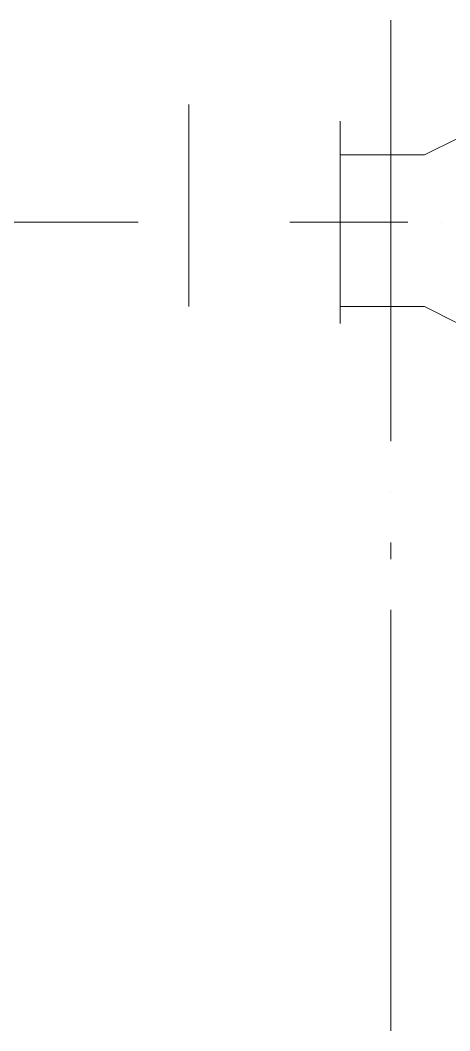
# Model space of a CAD drawing. Header units: millimetres. Extents: x -1005 to 291095, y -4225 to 50669.
# Drawn here: x 8844 to 10601, y 19951 to 24083 of the extents above; entities that cross this region are included whole.
import ezdxf

# ---------------------------------------------------------------- set-up
doc = ezdxf.new("R2010")
doc.units = ezdxf.units.MM
doc.layers.add('PDF_Geomertry', color=7, linetype='Continuous')

msp = doc.modelspace()

# ---------------------------------------------------------------- linework, layer by layer
at = {"layer": 'PDF_Geomertry', "lineweight": 5}
for points in [[(10359.7, 24083.1), (10359.7, 22361.2)], [(9533.2, 22912.2), (9533.2, 23738.7)], [(10635.2, 22843.3), (10497.5, 22912.2), (10359.7, 22912.2), (10153.1, 22912.2), (10153.1, 22843.3), (10153.1, 23600.9), (10153.1, 23532.1), (10359.7, 23532.1), (10497.5, 23532.1), (10635.2, 23600.9)], [(10153.1, 23600.9), (10153.1, 22843.3)], [(10359.7, 23256.6), (10359.7, 23532.1)], [(9326.6, 23256.6), (6916, 23256.6)], [(10428.6, 23256.6), (10015.4, 23256.6), (9946.5, 23256.6)], [(10566.3, 23256.6), (10566.3, 23256.6)], [(10359.7, 22154.6), (10359.7, 22154.6)], [(10359.7, 21947.9), (10359.7, 21879.1)], [(10359.7, 21672.5), (10359.7, 19950.6)]]:
    msp.add_lwpolyline(points, dxfattribs=at)
msp.add_lwpolyline([(10153.1, 23600.9), (10153.1, 23669.8), (10153.1, 23600.9)], close=True, dxfattribs=at)

doc.saveas('drawing.dxf')
